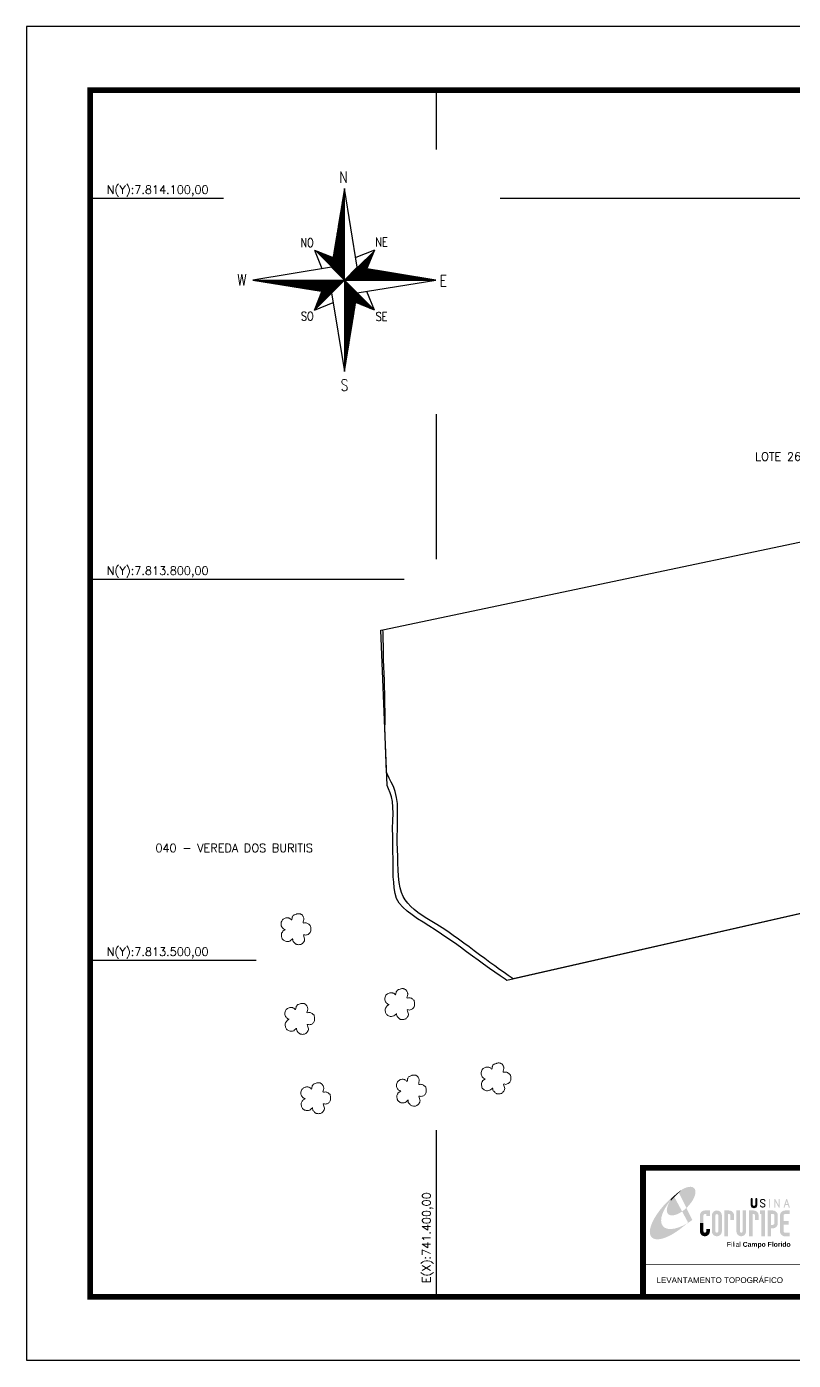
# Model space of a CAD drawing. Header units: inches. Extents: x 741077 to 742562, y 7813185 to 7814235.
# Drawn here: x 741077 to 741681, y 7813185 to 7814235 of the extents above; entities that cross this region are included whole.
import ezdxf
from ezdxf.enums import TextEntityAlignment as Align

# ---------------------------------------------------------------- set-up
doc = ezdxf.new("R2010")
doc.units = ezdxf.units.IN
doc.header["$MEASUREMENT"] = 0
doc.linetypes.add('CONTINUO', pattern=[0])
doc.linetypes.add('LIN0', pattern=[0])
for name, color, linetype in [('0114000921', 1, 'Continuous'), ('0114000921001', 5, 'Continuous'), ('CONFRONTANTE', 7, 'Continuous'), ('MALHA', 8, 'Continuous'), ('MARGEM', 5, 'Continuous'), ('SETA_NORTE', 3, 'Continuous')]:
    doc.layers.add(name, color=color, linetype=linetype)
doc.layers.add('MATO', color=3, linetype='Continuous', lineweight=0)
doc.styles.add('ARIAL', font='arial.ttf')
doc.styles.add('ROMANS', font='romans')
doc.styles.add('Simplex', font='simplex.shx')
doc.styles.get("Standard").update_dxf_attribs({"font": 'arial.ttf'})

# ---------------------------------------------------------------- blocks, each defined once
blk = doc.blocks.new('A$C62A50745')
at = {"layer": 'SETA_NORTE', "linetype": 'Continuous'}
h = blk.add_hatch(dxfattribs=at)
h.set_pattern_fill('ANSI31', color=256, scale=0.1375, angle=-90, style=0)
h.set_pattern_definition([(315, (-215853.3436, 13873.1685), (0.3086963042, 0.3086963042), [])])
h.paths.add_polyline_path([(73.5, 97.4), (74.7, 104.9), (60, 110.8)])
h = blk.add_hatch(dxfattribs=at)
h.set_pattern_fill('ANSI31', color=256, scale=0.1375, angle=180, style=0)
h.set_pattern_definition([(225, (13869.5981, 216024.2148), (0.3086963042, -0.3086963042), [])])
h.paths.add_polyline_path([(93.8, 97.4), (101.4, 96.2), (107.3, 110.8)])
h = blk.add_hatch(dxfattribs=at)
h.set_pattern_fill('ANSI31', color=256, scale=0.1375, style=0)
h.set_pattern_definition([(45, (-13702.2973, -215849.77317), (-0.3086963042, 0.3086963042), [])])
h.paths.add_polyline_path([(73.5, 77), (65.9, 78.3), (60, 63.6)])
h = blk.add_hatch(dxfattribs=at)
h.set_pattern_fill('ANSI31', color=256, scale=0.1375, angle=90, style=0)
h.set_pattern_definition([(135, (216020.6444, -13698.72686), (-0.3086963042, -0.3086963042), [])])
h.paths.add_polyline_path([(93.8, 77), (92.6, 69.5), (107.3, 63.6)])
for p, q in [((83.4, 157.5), (83.7, 157.8)), ((83.5, 158.3), (83.7, 158.4)), ((83.6, 159), (83.7, 159.1)), ((81.3, 145.3), (83.7, 147.6)), ((81.5, 146.1), (83.7, 148.2)), ((81.6, 146.8), (83.7, 148.9)), ((81.7, 147.6), (83.7, 149.5)), ((81.8, 148.3), (83.7, 150.1)), ((82, 149.1), (83.7, 150.8)), ((82.1, 149.9), (83.7, 151.4)), ((82.2, 150.6), (83.7, 152.1)), ((82.3, 151.4), (83.7, 152.7)), ((82.5, 152.2), (83.7, 153.3)), ((82.6, 152.9), (83.7, 154)), ((82.7, 153.7), (83.7, 154.6)), ((82.9, 154.4), (83.7, 155.2)), ((83, 155.2), (83.7, 155.9)), ((83.1, 156), (83.7, 156.5)), ((83.2, 156.7), (83.7, 157.2)), ((79.2, 132.3), (83.7, 136.8)), ((79.3, 133.1), (83.7, 137.4)), ((79.5, 133.8), (83.7, 138)), ((79.6, 134.6), (83.7, 138.7)), ((79.7, 135.4), (83.7, 139.3)), ((79.8, 136.1), (83.7, 140)), ((80, 136.9), (83.7, 140.6)), ((80.1, 137.7), (83.7, 141.2)), ((80.2, 138.4), (83.7, 141.9)), ((80.3, 139.2), (83.7, 142.5)), ((80.5, 139.9), (83.7, 143.1)), ((80.6, 140.7), (83.7, 143.8)), ((80.7, 141.5), (83.7, 144.4)), ((80.8, 142.2), (83.7, 145)), ((81, 143), (83.7, 145.7)), ((81.1, 143.8), (83.7, 146.3)), ((81.2, 144.5), (83.7, 147)), ((77.2, 120.1), (83.7, 126.6)), ((77.3, 120.9), (83.7, 127.2)), ((77.4, 121.6), (83.7, 127.8)), ((77.6, 122.4), (83.7, 128.5)), ((77.7, 123.2), (83.7, 129.1)), ((77.8, 123.9), (83.7, 129.8)), ((78, 124.7), (83.7, 130.4)), ((78.1, 125.5), (83.7, 131)), ((78.2, 126.2), (83.7, 131.7)), ((78.3, 127), (83.7, 132.3)), ((78.5, 127.7), (83.7, 132.9)), ((78.6, 128.5), (83.7, 133.6)), ((78.7, 129.3), (83.7, 134.2)), ((78.8, 130), (83.7, 134.9)), ((79, 130.8), (83.7, 135.5)), ((79.1, 131.6), (83.7, 136.1)), ((75.1, 107.2), (83.7, 115.7)), ((75.2, 107.9), (83.7, 116.4)), ((75.3, 108.7), (83.7, 117)), ((75.4, 109.4), (83.7, 117.7)), ((75.6, 110.2), (83.7, 118.3)), ((75.7, 111), (83.7, 118.9)), ((75.8, 111.7), (83.7, 119.6)), ((75.9, 112.5), (83.7, 120.2)), ((76.1, 113.3), (83.7, 120.8)), ((76.2, 114), (83.7, 121.5)), ((76.3, 114.8), (83.7, 122.1)), ((76.4, 115.5), (83.7, 122.8)), ((76.6, 116.3), (83.7, 123.4)), ((76.7, 117.1), (83.7, 124)), ((76.8, 117.8), (83.7, 124.7)), ((76.9, 118.6), (83.7, 125.3)), ((77.1, 119.4), (83.7, 125.9)), ((60, 110.8), (74.7, 104.9)), ((60, 110.8), (65.9, 96.2)), ((73.5, 97.3), (83.7, 107.5)), ((73.6, 98), (83.7, 108.1)), ((73.7, 98.8), (83.7, 108.7)), ((73.8, 99.5), (83.7, 109.4)), ((73.8, 97), (83.7, 106.8)), ((73.9, 100.3), (83.7, 110)), ((74.1, 101.1), (83.7, 110.6)), ((74.2, 101.8), (83.7, 111.3)), ((74.2, 96.7), (83.7, 106.2)), ((74.3, 102.6), (83.7, 111.9)), ((74.4, 103.3), (83.7, 112.6)), ((74.5, 96.4), (83.7, 105.6)), ((74.6, 104.1), (83.7, 113.2)), ((74.7, 104.9), (83.7, 113.8)), ((74.8, 105.6), (83.7, 114.5)), ((74.9, 106.4), (83.7, 115.1)), ((107.3, 110.8), (92.6, 104.9)), ((107.3, 110.8), (101.4, 96.2)), ((74.8, 96.1), (83.7, 104.9)), ((75.1, 95.7), (83.7, 104.3)), ((75.4, 95.4), (83.7, 103.6)), ((75.8, 95.1), (83.7, 103)), ((76.1, 94.8), (83.7, 102.4)), ((76.4, 94.5), (83.7, 101.7)), ((76.7, 94.2), (83.7, 101.1)), ((77, 93.8), (83.7, 100.5)), ((77.4, 93.5), (83.7, 99.8)), ((77.7, 93.2), (83.7, 99.2)), ((78, 92.9), (83.7, 98.5)), ((78.3, 92.6), (83.7, 97.9)), ((78.6, 92.2), (83.7, 97.3)), ((78.9, 91.9), (83.7, 96.6)), ((79.3, 91.6), (83.7, 96)), ((79.6, 91.3), (83.7, 95.4)), ((79.9, 91), (83.7, 94.7)), ((83.8, 87.2), (94, 97.4)), ((84.4, 87.2), (94.5, 97.3)), ((85.1, 87.2), (95.1, 97.2)), ((85.7, 87.2), (95.6, 97.1)), ((86.3, 87.2), (96.2, 97)), ((87, 87.2), (96.7, 96.9)), ((87.6, 87.2), (97.2, 96.9)), ((88.3, 87.2), (97.8, 96.8)), ((88.9, 87.2), (98.3, 96.7)), ((89.5, 87.2), (98.9, 96.6)), ((90.2, 87.2), (99.4, 96.5)), ((90.8, 87.2), (100, 96.4)), ((91.4, 87.2), (100.5, 96.3)), ((92.1, 87.2), (101.1, 96.2)), ((92.7, 87.2), (101.6, 96.1)), ((93.4, 87.2), (102.2, 96)), ((94, 87.2), (102.7, 96)), ((94.6, 87.2), (103.3, 95.9)), ((95.3, 87.2), (103.8, 95.8)), ((95.9, 87.2), (104.4, 95.7)), ((96.5, 87.2), (104.9, 95.6)), ((97.2, 87.2), (105.5, 95.5)), ((97.8, 87.2), (106, 95.4)), ((98.4, 87.2), (106.5, 95.3)), ((99.1, 87.2), (107.1, 95.2)), ((99.7, 87.2), (107.6, 95.1)), ((100.4, 87.2), (108.2, 95.1)), ((101, 87.2), (108.7, 95)), ((101.6, 87.2), (109.3, 94.9)), ((102.3, 87.2), (109.8, 94.8)), ((102.9, 87.2), (110.4, 94.7)), ((103.5, 87.2), (110.9, 94.6)), ((104.2, 87.2), (111.5, 94.5)), ((11.8, 87.2), (11.8, 87.2)), ((12.3, 87.1), (12.4, 87.2)), ((12.9, 87), (13.1, 87.2)), ((13.4, 86.9), (13.7, 87.2)), ((14, 86.8), (14.4, 87.2)), ((14.5, 86.7), (15, 87.2)), ((15.1, 86.6), (15.6, 87.2)), ((15.6, 86.6), (16.3, 87.2)), ((16.2, 86.5), (16.9, 87.2)), ((16.7, 86.4), (17.5, 87.2)), ((17.2, 86.3), (18.2, 87.2)), ((17.8, 86.2), (18.8, 87.2)), ((18.3, 86.1), (19.5, 87.2)), ((18.9, 86), (20.1, 87.2)), ((19.4, 85.9), (20.7, 87.2)), ((20, 85.8), (21.4, 87.2)), ((20.5, 85.7), (22, 87.2)), ((21.1, 85.7), (22.6, 87.2)), ((21.6, 85.6), (23.3, 87.2)), ((22.2, 85.5), (23.9, 87.2)), ((22.7, 85.4), (24.6, 87.2)), ((23.3, 85.3), (25.2, 87.2)), ((23.8, 85.2), (25.8, 87.2)), ((24.4, 85.1), (26.5, 87.2)), ((24.9, 85), (27.1, 87.2)), ((25.5, 84.9), (27.7, 87.2)), ((26, 84.8), (28.4, 87.2)), ((26.5, 84.8), (29, 87.2)), ((27.1, 84.7), (29.6, 87.2)), ((27.6, 84.6), (30.3, 87.2)), ((28.2, 84.5), (30.9, 87.2)), ((28.7, 84.4), (31.6, 87.2)), ((29.3, 84.3), (32.2, 87.2)), ((29.8, 84.2), (32.8, 87.2)), ((30.4, 84.1), (33.5, 87.2)), ((30.9, 84), (34.1, 87.2)), ((31.5, 83.9), (34.7, 87.2)), ((32, 83.9), (35.4, 87.2)), ((32.6, 83.8), (36, 87.2)), ((33.1, 83.7), (36.7, 87.2)), ((33.7, 83.6), (37.3, 87.2)), ((34.2, 83.5), (37.9, 87.2)), ((34.7, 83.4), (38.6, 87.2)), ((35.3, 83.3), (39.2, 87.2)), ((35.8, 83.2), (39.8, 87.2)), ((36.4, 83.1), (40.5, 87.2)), ((36.9, 83), (41.1, 87.2)), ((37.5, 83), (41.8, 87.2)), ((38, 82.9), (42.4, 87.2)), ((38.6, 82.8), (43, 87.2)), ((39.1, 82.7), (43.7, 87.2)), ((39.7, 82.6), (44.3, 87.2)), ((40.2, 82.5), (44.9, 87.2)), ((40.8, 82.4), (45.6, 87.2)), ((41.3, 82.3), (46.2, 87.2)), ((41.9, 82.2), (46.8, 87.2)), ((42.4, 82.1), (47.5, 87.2)), ((43, 82.1), (48.1, 87.2)), ((43.5, 82), (48.8, 87.2)), ((44, 81.9), (49.4, 87.2)), ((44.6, 81.8), (50, 87.2)), ((45.1, 81.7), (50.7, 87.2)), ((45.7, 81.6), (51.3, 87.2)), ((46.2, 81.5), (51.9, 87.2)), ((46.8, 81.4), (52.6, 87.2)), ((47.3, 81.3), (53.2, 87.2)), ((47.9, 81.2), (53.9, 87.2)), ((48.4, 81.2), (54.5, 87.2)), ((49, 81.1), (55.1, 87.2)), ((49.5, 81), (55.8, 87.2)), ((50.1, 80.9), (56.4, 87.2)), ((50.6, 80.8), (57, 87.2)), ((51.2, 80.7), (57.7, 87.2)), ((51.7, 80.6), (58.3, 87.2)), ((52.3, 80.5), (59, 87.2)), ((52.8, 80.4), (59.6, 87.2)), ((53.3, 80.3), (60.2, 87.2)), ((53.9, 80.3), (60.9, 87.2)), ((54.4, 80.2), (61.5, 87.2)), ((55, 80.1), (62.1, 87.2)), ((55.5, 80), (62.8, 87.2)), ((56.1, 79.9), (63.4, 87.2)), ((56.6, 79.8), (64, 87.2)), ((57.2, 79.7), (64.7, 87.2)), ((57.7, 79.6), (65.3, 87.2)), ((58.3, 79.5), (66, 87.2)), ((58.8, 79.4), (66.6, 87.2)), ((59.4, 79.4), (67.2, 87.2)), ((59.9, 79.3), (67.9, 87.2)), ((83.7, 87.2), (60, 63.6)), ((60.5, 79.2), (68.5, 87.2)), ((61, 79.1), (69.1, 87.2)), ((61.5, 79), (69.8, 87.2)), ((62.1, 78.9), (70.4, 87.2)), ((62.6, 78.8), (71.1, 87.2)), ((63.2, 78.7), (71.7, 87.2)), ((63.7, 78.6), (72.3, 87.2)), ((64.3, 78.5), (73, 87.2)), ((64.8, 78.4), (73.6, 87.2)), ((65.4, 78.4), (74.2, 87.2)), ((65.9, 78.3), (74.9, 87.2)), ((66.5, 78.2), (75.5, 87.2)), ((67, 78.1), (76.2, 87.2)), ((67.6, 78), (76.8, 87.2)), ((68.1, 77.9), (77.4, 87.2)), ((68.7, 77.8), (78.1, 87.2)), ((69.2, 77.7), (78.7, 87.2)), ((69.8, 77.6), (79.3, 87.2)), ((70.3, 77.5), (80, 87.2)), ((70.8, 77.5), (80.6, 87.2)), ((71.4, 77.4), (81.2, 87.2)), ((71.9, 77.3), (81.9, 87.2)), ((72.5, 77.2), (82.5, 87.2)), ((73, 77.1), (83.2, 87.2)), ((80.2, 90.7), (83.7, 94.1)), ((80.5, 90.3), (83.7, 93.4)), ((80.9, 90), (83.7, 92.8)), ((81.2, 89.7), (83.7, 92.2)), ((81.5, 89.4), (83.7, 91.5)), ((81.8, 89.1), (83.7, 90.9)), ((82.1, 88.7), (83.7, 90.3)), ((82.4, 88.4), (83.7, 89.6)), ((82.8, 88.1), (83.7, 89)), ((83.1, 87.8), (83.7, 88.4)), ((83.4, 87.5), (83.7, 87.7)), ((83.7, 87.1), (83.7, 87.1)), ((83.7, 86.4), (84, 86.8)), ((83.7, 85.8), (84.4, 86.5)), ((83.7, 85.2), (84.7, 86.2)), ((83.7, 84.5), (85, 85.9)), ((83.7, 83.9), (85.3, 85.6)), ((83.7, 83.3), (85.6, 85.2)), ((83.7, 82.6), (86, 84.9)), ((83.7, 82), (86.3, 84.6)), ((83.7, 81.3), (86.6, 84.3)), ((104.8, 87.2), (112, 94.4)), ((105.5, 87.2), (112.6, 94.3)), ((106.1, 87.2), (113.1, 94.2)), ((106.7, 87.2), (113.7, 94.1)), ((107.4, 87.2), (114.2, 94.1)), ((108, 87.2), (114.8, 94)), ((108.6, 87.2), (115.3, 93.9)), ((109.3, 87.2), (115.8, 93.8)), ((109.9, 87.2), (116.4, 93.7)), ((110.6, 87.2), (116.9, 93.6)), ((111.2, 87.2), (117.5, 93.5)), ((111.8, 87.2), (118, 93.4)), ((112.5, 87.2), (118.6, 93.3)), ((113.1, 87.2), (119.1, 93.2)), ((113.7, 87.2), (119.7, 93.2)), ((114.4, 87.2), (120.2, 93.1)), ((115, 87.2), (120.8, 93)), ((115.6, 87.2), (121.3, 92.9)), ((116.3, 87.2), (121.9, 92.8)), ((116.9, 87.2), (122.4, 92.7)), ((117.6, 87.2), (123, 92.6)), ((118.2, 87.2), (123.5, 92.5)), ((118.8, 87.2), (124, 92.4)), ((119.5, 87.2), (124.6, 92.3)), ((120.1, 87.2), (125.1, 92.3)), ((120.7, 87.2), (125.7, 92.2)), ((121.4, 87.2), (126.2, 92.1)), ((122, 87.2), (126.8, 92)), ((122.7, 87.2), (127.3, 91.9)), ((123.3, 87.2), (127.9, 91.8)), ((123.9, 87.2), (128.4, 91.7)), ((124.6, 87.2), (129, 91.6)), ((125.2, 87.2), (129.5, 91.5)), ((125.8, 87.2), (130.1, 91.4)), ((126.5, 87.2), (130.6, 91.4)), ((127.1, 87.2), (131.2, 91.3)), ((127.7, 87.2), (131.7, 91.2)), ((128.4, 87.2), (132.3, 91.1)), ((129, 87.2), (132.8, 91)), ((129.7, 87.2), (133.3, 90.9)), ((130.3, 87.2), (133.9, 90.8)), ((130.9, 87.2), (134.4, 90.7)), ((131.6, 87.2), (135, 90.6)), ((132.2, 87.2), (135.5, 90.5)), ((132.8, 87.2), (136.1, 90.5)), ((133.5, 87.2), (136.6, 90.4)), ((134.1, 87.2), (137.2, 90.3)), ((134.8, 87.2), (137.7, 90.2)), ((135.4, 87.2), (138.3, 90.1)), ((136, 87.2), (138.8, 90)), ((136.7, 87.2), (139.4, 89.9)), ((137.3, 87.2), (139.9, 89.8)), ((137.9, 87.2), (140.5, 89.7)), ((138.6, 87.2), (141, 89.6)), ((139.2, 87.2), (141.6, 89.6)), ((139.9, 87.2), (142.1, 89.5)), ((140.5, 87.2), (142.6, 89.4)), ((141.1, 87.2), (143.2, 89.3)), ((141.8, 87.2), (143.7, 89.2)), ((142.4, 87.2), (144.3, 89.1)), ((143, 87.2), (144.8, 89)), ((143.7, 87.2), (145.4, 88.9)), ((144.3, 87.2), (145.9, 88.8)), ((144.9, 87.2), (146.5, 88.7)), ((145.6, 87.2), (147, 88.7)), ((146.2, 87.2), (147.6, 88.6)), ((146.9, 87.2), (148.1, 88.5)), ((147.5, 87.2), (148.7, 88.4)), ((148.1, 87.2), (149.2, 88.3)), ((148.8, 87.2), (149.8, 88.2)), ((149.4, 87.2), (150.3, 88.1)), ((150, 87.2), (150.8, 88)), ((150.7, 87.2), (151.4, 87.9)), ((151.3, 87.2), (151.9, 87.8)), ((152, 87.2), (152.5, 87.8)), ((152.6, 87.2), (153, 87.7)), ((153.2, 87.2), (153.6, 87.6)), ((153.9, 87.2), (154.1, 87.5)), ((154.5, 87.2), (154.7, 87.4)), ((155.1, 87.2), (155.2, 87.3)), ((60, 63.6), (65.9, 78.3)), ((83.7, 80.7), (86.9, 84)), ((83.7, 80.1), (87.2, 83.6)), ((83.7, 79.4), (87.5, 83.3)), ((83.7, 78.8), (87.9, 83)), ((83.7, 78.2), (88.2, 82.7)), ((83.7, 77.5), (88.5, 82.4)), ((83.7, 76.9), (88.8, 82.1)), ((83.7, 76.2), (89.1, 81.7)), ((83.7, 75.6), (89.5, 81.4)), ((83.7, 75), (89.8, 81.1)), ((83.7, 74.3), (90.1, 80.8)), ((83.7, 73.7), (90.4, 80.5)), ((83.7, 73.1), (90.7, 80.1)), ((83.7, 72.4), (91, 79.8)), ((83.7, 71.8), (91.4, 79.5)), ((83.7, 71.2), (91.7, 79.2)), ((83.7, 70.5), (92, 78.9)), ((83.7, 69.9), (92.3, 78.5)), ((83.7, 69.2), (92.6, 78.2)), ((83.7, 68.6), (93, 77.9)), ((83.7, 68), (93.3, 77.6)), ((83.7, 67.3), (93.6, 77.3)), ((83.7, 66.7), (93.8, 76.9)), ((83.7, 66.1), (93.7, 76.1)), ((83.7, 65.4), (93.6, 75.3)), ((83.7, 64.8), (93.4, 74.6)), ((83.7, 64.1), (93.3, 73.8)), ((107.3, 63.6), (101.4, 78.3)), ((60, 63.6), (74.7, 69.5)), ((83.7, 63.5), (93.2, 73)), ((83.7, 62.9), (93.1, 72.3)), ((83.7, 62.2), (92.9, 71.5)), ((83.7, 61.6), (92.8, 70.8)), ((83.7, 61), (92.7, 70)), ((83.7, 60.3), (92.6, 69.2)), ((83.7, 59.7), (92.4, 68.5)), ((83.7, 59), (92.3, 67.7)), ((83.7, 58.4), (92.2, 66.9)), ((83.7, 57.8), (92.1, 66.2)), ((83.7, 57.1), (91.9, 65.4)), ((83.7, 56.5), (91.8, 64.7)), ((83.7, 55.9), (91.7, 63.9)), ((83.7, 55.2), (91.6, 63.1)), ((107.3, 63.6), (92.6, 69.5)), ((83.7, 54.6), (91.4, 62.4)), ((83.7, 54), (91.3, 61.6)), ((83.7, 53.3), (91.2, 60.8)), ((83.7, 52.7), (91.1, 60.1)), ((83.7, 52), (90.9, 59.3)), ((83.7, 51.4), (90.8, 58.6)), ((83.7, 50.8), (90.7, 57.8)), ((83.7, 50.1), (90.5, 57)), ((83.7, 49.5), (90.4, 56.3)), ((83.7, 48.9), (90.3, 55.5)), ((83.7, 48.2), (90.2, 54.7)), ((83.7, 47.6), (90, 54)), ((83.7, 46.9), (89.9, 53.2)), ((83.7, 46.3), (89.8, 52.5)), ((83.7, 45.7), (89.7, 51.7)), ((83.7, 45), (89.5, 50.9)), ((83.7, 44.4), (89.4, 50.2)), ((83.7, 43.8), (89.3, 49.4)), ((83.7, 43.1), (89.2, 48.6)), ((83.7, 42.5), (89, 47.9)), ((83.7, 41.8), (88.9, 47.1)), ((83.7, 41.2), (88.8, 46.3)), ((83.7, 40.6), (88.7, 45.6)), ((83.7, 39.9), (88.5, 44.8)), ((83.7, 39.3), (88.4, 44.1)), ((83.7, 38.7), (88.3, 43.3)), ((83.7, 38), (88.2, 42.5)), ((83.7, 37.4), (88, 41.8)), ((83.7, 36.8), (87.9, 41)), ((83.7, 36.1), (87.8, 40.2)), ((83.7, 35.5), (87.7, 39.5)), ((83.7, 34.8), (87.5, 38.7)), ((83.7, 34.2), (87.4, 38)), ((83.7, 33.6), (87.3, 37.2)), ((83.7, 32.9), (87.2, 36.4)), ((83.7, 32.3), (87, 35.7)), ((83.7, 31.7), (86.9, 34.9)), ((83.7, 31), (86.8, 34.1)), ((83.7, 30.4), (86.7, 33.4)), ((83.7, 29.7), (86.5, 32.6)), ((83.7, 29.1), (86.4, 31.9)), ((83.7, 28.5), (86.3, 31.1)), ((83.7, 27.8), (86.2, 30.3)), ((83.7, 27.2), (86, 29.6)), ((83.7, 26.6), (85.9, 28.8)), ((83.7, 25.9), (85.8, 28)), ((83.7, 25.3), (85.6, 27.3)), ((83.7, 24.6), (85.5, 26.5)), ((83.7, 24), (85.4, 25.8)), ((83.7, 23.4), (85.3, 25)), ((83.7, 22.7), (85.1, 24.2)), ((83.7, 22.1), (85, 23.5)), ((83.7, 21.5), (84.9, 22.7)), ((83.7, 20.8), (84.8, 21.9)), ((83.7, 20.2), (84.6, 21.2)), ((83.7, 19.6), (84.5, 20.4)), ((83.7, 18.9), (84.4, 19.7)), ((83.7, 18.3), (84.3, 18.9)), ((83.7, 17.6), (84.1, 18.1)), ((83.7, 17), (84, 17.4)), ((83.7, 16.4), (83.9, 16.6)), ((83.7, 15.7), (83.8, 15.8))]:
    blk.add_line(p, q, dxfattribs=at)
blk.add_lwpolyline([(93.8, 77), (155.7, 87.2), (93.8, 97.4), (83.7, 159.3), (73.5, 97.4), (11.6, 87.2), (73.5, 77), (83.7, 15.1)], close=True, dxfattribs=at)
for points in [[(83.7, 87.2), (83.7, 159.3)], [(83.7, 87.2), (73.5, 97.4)], [(83.7, 87.2), (93.8, 97.4)], [(11.6, 87.2), (155.7, 87.2)], [(83.7, 87.2), (73.5, 77)], [(83.7, 87.2), (93.8, 77)], [(83.7, 87.2), (83.7, 15.1)]]:
    blk.add_lwpolyline(points, dxfattribs=at)
at = {"layer": 'SETA_NORTE', "color": 7, "lineweight": 30, "style": 'ROMANS', "width": 0.8}
for s, height, p in [('N ', 8.94, (79.5, 163.6)), ('NO', 6.88, (49.1, 113.2)), ('NE', 6.87, (108, 113.7)), ('W', 8.94, (-0.7, 82.9)), ('E', 8.94, (158.6, 82.1)), ('SO', 6.88, (49.5, 55.3)), ('SE', 6.87, (108.3, 55)), ('S', 8.94, (80.6, 0))]:
    blk.add_text(s, height=height, dxfattribs=at).set_placement(p)
blk = doc.blocks.new('A$C78F83FB3')
at = {"layer": 'MARGEM'}
h = blk.add_hatch(color=20, dxfattribs=at)
edge = h.paths.add_edge_path()
edge.add_ellipse((19.49, 23.77), major_axis=(-6.68, -6.67), ratio=0.469426, start_angle=292.73277, end_angle=601.25787)
edge.add_ellipse((22.83, 22.05), major_axis=(12.64, 11.29), ratio=0.457614, start_angle=79.90686, end_angle=107.91393)
edge = h.paths.add_edge_path()
edge.add_ellipse((18.28, 18.7), major_axis=(13.95, 13.59), ratio=0.386848, start_angle=63.96117, end_angle=264.59932)
edge.add_ellipse((22.83, 22.05), major_axis=(12.64, 11.29), ratio=0.457614, start_angle=107.91393, end_angle=245.11815, ccw=False)
edge.add_ellipse((19.49, 23.77), major_axis=(-6.68, -6.67), ratio=0.469426, start_angle=241.25787, end_angle=292.73277, ccw=False)
for color, points in [(20, [(15.46, 26.12), (14.17, 24.81), (14.06, 24.24), (14.39, 23.97), (14.67, 24.54), (19.47, 29.32), (18.48, 28.66), (17.31, 27.78)]), (7, [(58.42, 24.9), (57.9, 24.9), (57.9, 21.73, -0.414214), (57.15, 20.98), (56.84, 20.98, -0.414214), (56.09, 21.73), (56.09, 24.9), (55.57, 24.9), (55.57, 21.73, 0.414214), (56.84, 20.46), (57.15, 20.46, 0.414214), (58.42, 21.73)]), (7, [(61.7, 24.9), (61.23, 24.9, 0.396318), (60.04, 23.78), (60.04, 23.72, 0.151912), (60.39, 22.97), (60.46, 22.92), (62.18, 22), (62.85, 21.83, 0.12407), (62.51, 22.42), (60.75, 23.36, -0.13192), (60.56, 23.77, -0.385578), (61.23, 24.37), (61.7, 24.37, -0.414214), (62.37, 23.7), (62.89, 23.7, 0.414214)]), (7, [(62.37, 23.7), (62.89, 23.7, 0.414214), (61.7, 24.9), (61.23, 24.9, 0.396318), (60.04, 23.78), (60.04, 23.72, 0.151912), (60.39, 22.97), (60.46, 22.92), (62.18, 22), (62.18, 22, -0.131921), (62.37, 21.59, -0.385578), (61.7, 20.98), (61.23, 20.98, -0.414214), (60.56, 21.65), (60.04, 21.65, 0.414214), (61.23, 20.46), (61.7, 20.46, 0.402546), (62.89, 21.61, 0.165292), (62.51, 22.42), (60.75, 23.36, -0.13192), (60.56, 23.77, -0.385578), (61.23, 24.37), (61.7, 24.37, -0.414214)]), (7, [(30.97, 12.46), (29.13, 12.46), (29.13, 8.21, 1), (34.29, 8.21), (34.29, 9.41), (32.45, 9.41), (32.45, 8.21, -1), (30.97, 8.21)])]:
    blk.add_hatch(color=color, dxfattribs=at).paths.add_polyline_path(points)
h = blk.add_hatch(color=7, dxfattribs=at)
h.paths.add_polyline_path([(65.24, 24.9), (64.72, 24.9), (64.72, 20.46), (65.24, 20.46)])
h.paths.add_polyline_path([(67.38, 20.46), (67.9, 20.46), (67.9, 23.74), (69.74, 20.46), (70.23, 20.46), (70.23, 24.9), (69.71, 24.9), (69.71, 21.58), (67.85, 24.9), (67.38, 24.9)])
h.paths.add_polyline_path([(72.17, 20.46), (72.72, 20.46), (73.14, 21.73), (74.49, 21.73), (74.9, 20.46), (75.45, 20.46), (74, 24.9), (73.62, 24.9)])
h.paths.add_polyline_path([(73.81, 23.8), (74.32, 22.25), (73.31, 22.25)], flags=16)
h = blk.add_hatch(color=7, dxfattribs=at)
h.paths.add_polyline_path([(31.71, 18.93, 0.414214), (29.13, 16.35), (29.13, 12.46), (30.97, 12.46), (30.97, 16.35, -0.414214), (31.71, 17.09), (32.45, 17.09), (32.45, 16.02), (34.29, 16.02), (34.29, 18.93)])
h.paths.add_polyline_path([(44.15, 17.09, -0.414214), (44.89, 16.35), (44.89, 14.1), (46.72, 14.1), (46.72, 16.17, 0.433937), (44.15, 18.93), (41.77, 18.93), (41.77, 12.46), (43.61, 12.46), (43.61, 17.09)])
h.paths.add_polyline_path([(43.61, 12.46), (41.77, 12.46), (41.77, 5.62), (43.61, 5.62)])
h.paths.add_polyline_path([(47.92, 12.46), (49.75, 12.46), (49.75, 18.93), (47.92, 18.93)])
h.paths.add_polyline_path([(52.91, 18.93), (51.08, 18.93), (51.08, 12.46), (52.91, 12.46)])
h.paths.add_polyline_path([(51.08, 8.12, -1), (49.75, 8.12), (49.75, 12.46), (47.92, 12.46), (47.92, 8.12, 1), (52.91, 8.12), (52.91, 12.46), (51.08, 12.46)])
h.paths.add_polyline_path([(54.41, 12.46), (56.25, 12.46), (56.25, 17.09), (56.79, 17.09, -0.414214), (57.53, 16.35), (57.53, 14.1), (59.36, 14.1), (59.36, 16.17, 0.433937), (56.79, 18.93), (54.41, 18.93)])
h.paths.add_polyline_path([(56.25, 12.46), (54.41, 12.46), (54.41, 5.62), (56.25, 5.62)])
h.paths.add_polyline_path([(60.73, 12.46), (62.58, 12.46), (62.58, 18.93), (60.02, 18.93), (60.02, 17.08), (60.73, 17.08)])
h.paths.add_polyline_path([(62.58, 12.46), (60.73, 12.46), (60.73, 5.62), (62.58, 5.62)])
h.paths.add_polyline_path([(64.06, 12.46), (65.82, 12.46), (65.82, 17.17), (66.66, 17.17, -0.450417), (67.48, 16.25), (67.48, 12.46), (69.24, 12.46, 0.002307), (69.24, 12.48, 0.005282), (69.23, 12.54, -0.000938), (69.23, 12.53), (69.23, 16.17, 0.433937), (66.66, 18.93), (64.06, 18.93)])
h.paths.add_polyline_path([(64.06, 5.62), (65.82, 5.62), (65.82, 9.77), (66.66, 9.77, 0.426056), (69.24, 12.46), (67.48, 12.46), (67.48, 12.45, -0.450417), (66.66, 11.53), (65.82, 11.53), (65.82, 12.46), (64.06, 12.46)])
h.paths.add_polyline_path([(70.37, 12.46), (74.87, 12.46), (74.87, 13.44), (72.21, 13.44), (72.21, 16.35, -0.414214), (72.95, 17.09), (75.38, 17.09), (75.38, 18.93), (72.95, 18.93, 0.414214), (70.37, 16.35)])
h.paths.add_polyline_path([(72.21, 11.62), (74.87, 11.62), (74.87, 12.46), (70.37, 12.46), (70.37, 8.21, 0.414214), (72.95, 5.62), (75.38, 5.62), (75.38, 7.47), (72.95, 7.47, -0.414214), (72.21, 8.21)])
h = blk.add_hatch(color=7, dxfattribs=at)
h.paths.add_polyline_path([(35.29, 16.35), (35.29, 8.21, 1), (40.46, 8.21, 0.016978), (40.45, 8.38), (40.45, 16.17, 0.433937), (37.88, 18.93), (37.87, 18.93, 0.41391)])
h.paths.add_polyline_path([(38.62, 16.35), (38.62, 8.21, -1), (37.13, 8.21), (37.13, 16.35, -1)], flags=16)
at = {"layer": 'MARGEM', "color": 7}
blk.add_lwpolyline([(58.42, 24.9), (57.9, 24.9), (57.9, 21.73, -0.414214), (57.15, 20.98), (56.84, 20.98, -0.414214), (56.09, 21.73), (56.09, 24.9), (55.57, 24.9), (55.57, 21.73, 0.414214), (56.84, 20.46), (57.15, 20.46, 0.414214), (58.42, 21.73), (58.42, 24.9)], format="xyb", close=True, dxfattribs=at)
at = {"layer": 'MARGEM', "color": 252, "insert": (43.05, 2.72), "char_height": 2.5, "attachment_point": 1, "style": 'ARIAL'}
blk.add_mtext_dynamic_manual_height_columns('Filial {\\fArial|b1|i0|c0|p34;Campo Florido}', width=33.0271, gutter_width=2.46, heights=[2.95], dxfattribs=at)
blk = doc.blocks.new('mato')
at = {"layer": 'MATO', "color": 94, "linetype": 'CONTINUO'}
blk.add_lwpolyline([(734601.6, 7824194.7), (734600.8, 7824194.1), (734600, 7824193.3), (734599.1, 7824192.6), (734598, 7824192.3), (734596.9, 7824192.2), (734595.8, 7824192.2), (734594.9, 7824192.4), (734594.2, 7824192.7), (734593.5, 7824193.1), (734592.9, 7824193.6), (734592.3, 7824194.1), (734591.8, 7824194.7), (734591.5, 7824195.3), (734591.3, 7824195.9), (734591.2, 7824196.6), (734591, 7824197.5), (734591, 7824198.4), (734591, 7824199.3), (734591.2, 7824200), (734591.5, 7824200.5), (734591.9, 7824201), (734592.1, 7824201.5), (734592.4, 7824201.9), (734592.8, 7824202.3), (734594.2, 7824203.2), (734594.7, 7824203.6), (734594.5, 7824203.7), (734593.5, 7824204), (734593.1, 7824204.2), (734592.7, 7824204.5), (734592.3, 7824204.9), (734591.8, 7824205.6), (734591.3, 7824206.3), (734590.9, 7824207.1), (734590.7, 7824208), (734590.6, 7824208.8), (734590.7, 7824209.7), (734590.9, 7824210.7), (734591.3, 7824211.6), (734591.7, 7824212.4), (734592, 7824212.8), (734592.3, 7824213.1), (734592.7, 7824213.4), (734593.3, 7824213.8), (734593.9, 7824214.2), (734594.6, 7824214.5), (734595.3, 7824214.7), (734596, 7824214.8), (734596.6, 7824214.8), (734597.2, 7824214.8), (734597.8, 7824214.7), (734598.2, 7824214.6), (734598.7, 7824214.4), (734599.1, 7824214.3), (734599.5, 7824214), (734600, 7824213.4), (734600.5, 7824213), (734600.9, 7824212.8), (734601.1, 7824213.4), (734601.2, 7824214.2), (734601.3, 7824215.1), (734601.4, 7824215.5), (734601.5, 7824215.8), (734602, 7824216.5), (734602.3, 7824217), (734602.7, 7824217.4), (734603.2, 7824217.6), (734603.7, 7824217.8), (734604.3, 7824218), (734605.3, 7824218.4), (734605.8, 7824218.6), (734606.3, 7824218.7), (734606.9, 7824218.8), (734607.5, 7824218.8), (734608, 7824218.8), (734608.6, 7824218.7), (734609.1, 7824218.6), (734609.5, 7824218.4), (734610, 7824218.1), (734610.4, 7824217.9), (734610.7, 7824217.6), (734611, 7824217.2), (734611.3, 7824216.8), (734611.7, 7824216.3), (734611.9, 7824215.7), (734612.2, 7824215.1), (734612.4, 7824214.6), (734612.5, 7824214), (734612.5, 7824213.3), (734612.2, 7824212.1), (734611.9, 7824210.9), (734611.7, 7824210), (734612.4, 7824209.8), (734613.2, 7824209.9), (734614.1, 7824210), (734614.7, 7824209.9), (734615.4, 7824209.8), (734616, 7824209.5), (734616.6, 7824209.1), (734617.3, 7824208.6), (734617.8, 7824208.1), (734618.2, 7824207.9), (734618.6, 7824207.5), (734618.8, 7824207), (734619, 7824205.5), (734619.1, 7824203.9), (734619.1, 7824202.4), (734618.8, 7824201.5), (734618.4, 7824200.9), (734618, 7824200.3), (734617.5, 7824199.8), (734617, 7824199.3), (734616.5, 7824199), (734615.7, 7824198.7), (734614.9, 7824198.5), (734614.1, 7824198.3), (734613.3, 7824198.6), (734612.6, 7824198.7), (734612.1, 7824198.5), (734612.3, 7824197.3), (734613.2, 7824194.3), (734613.1, 7824193.5), (734613, 7824192.9), (734612.3, 7824191.8), (734611.9, 7824191.2), (734611.4, 7824190.7), (734611, 7824190.3), (734610.6, 7824189.9), (734610.1, 7824189.6), (734609.5, 7824189.4), (734608.8, 7824189.2), (734608.2, 7824189.2), (734607.5, 7824189.1), (734606.8, 7824189.2), (734605.7, 7824189.3), (734605.3, 7824189.5), (734604.8, 7824189.7), (734604.2, 7824190.1), (734603.7, 7824190.7), (734603.2, 7824191.3), (734602.7, 7824191.7), (734602.3, 7824192.2), (734602, 7824192.7), (734601.9, 7824194.3), (734601.7, 7824195)], dxfattribs=at)

msp = doc.modelspace()

# ---------------------------------------------------------------- linework, layer by layer
at = {"layer": '0114000921'}
msp.add_lwpolyline([(742153.3, 7813643), (741455.2, 7813484.2), (741454, 7813485.2), (741450, 7813487.8), (741445.8, 7813490.6), (741441.5, 7813493.6), (741437, 7813497), (741432.6, 7813500.2), (741428.1, 7813503.4), (741423.4, 7813506.8), (741418.7, 7813510.3), (741414, 7813513.7), (741408.9, 7813517.1), (741403.9, 7813520.6), (741398.8, 7813524.1), (741393.9, 7813527.2), (741389.4, 7813530.1), (741385, 7813532.8), (741380.7, 7813535.7), (741376.7, 7813538.7), (741373.5, 7813541.8), (741370.6, 7813545.1), (741368.3, 7813548.6), (741367.3, 7813552.7), (741366.7, 7813557.1), (741366.2, 7813561.5), (741365.9, 7813565.7), (741365.8, 7813570), (741365.8, 7813574.8), (741365.7, 7813580), (741365.6, 7813585.7), (741365.5, 7813591.7), (741365.5, 7813597.7), (741365.4, 7813603.8), (741365.5, 7813610.1), (741365.7, 7813615.6), (741365.5, 7813620.5), (741365.2, 7813625), (741364.6, 7813628.7), (741363.4, 7813631.8), (741362.1, 7813635), (741361, 7813637.6), (741356.2, 7813760), (741357.6, 7813760.3), (741876.2, 7813869.5)], dxfattribs=at)
at = {"layer": '0114000921001'}
msp.add_lwpolyline([(742148.3, 7813641.9), (741460.2, 7813485.4), (741459.4, 7813485.9), (741456.4, 7813488.1), (741453.2, 7813490.3), (741449.6, 7813492.9), (741445.8, 7813495.6), (741441.9, 7813498.4), (741437.9, 7813501.4), (741433.7, 7813504.4), (741429.6, 7813507.5), (741425.5, 7813510.5), (741421.4, 7813513.6), (741417.3, 7813516.7), (741413, 7813519.6), (741408.7, 7813522.6), (741404.4, 7813525.5), (741400.2, 7813528.1), (741396.3, 7813530.6), (741392.4, 7813533), (741388.7, 7813535.4), (741385.2, 7813537.7), (741382.2, 7813539.9), (741379.6, 7813542.4), (741377.3, 7813545), (741375.3, 7813547.6), (741373.7, 7813550.3), (741372.4, 7813553.4), (741371.3, 7813557), (741370.5, 7813561.4), (741369.9, 7813566.2), (741369.7, 7813571.2), (741369.6, 7813576.4), (741369.4, 7813581.7), (741369.1, 7813587.3), (741369, 7813592.8), (741369, 7813597.9), (741369.1, 7813602.8), (741369.2, 7813607.6), (741369.3, 7813612.8), (741369.3, 7813618.3), (741369.1, 7813623.5), (741368.5, 7813628.2), (741367.5, 7813632.8), (741366.1, 7813636.9), (741364.3, 7813640.4), (741362.7, 7813643.5), (741361.1, 7813646.7), (741360.6, 7813648.1), (741359.2, 7813683.6), (741359.4, 7813686.9), (741359.6, 7813692), (741359.5, 7813696.6), (741359.3, 7813701), (741359.3, 7813705.3), (741359.2, 7813710.1), (741359.1, 7813715.2), (741358.9, 7813720.4), (741358.7, 7813725.8), (741358.5, 7813731.2), (741358.3, 7813736.7), (741358.2, 7813742.3), (741358.1, 7813747.6), (741357.9, 7813752.7), (741357.9, 7813758), (741357.8, 7813760.3), (741876.2, 7813869.5)], dxfattribs=at)
at = {"layer": 'MALHA'}
for points in [[(741400, 7814138.5), (741400, 7814185.1)], [(741127.4, 7814100), (741232.3, 7814100)], [(741450, 7814100), (742271.7, 7814100)], [(741400, 7813815.9), (741400, 7813930.1)], [(741127.4, 7813800), (741374.5, 7813800)], [(741127.4, 7813500), (741258.1, 7813500)], [(741400, 7813235.1), (741400, 7813366.2)]]:
    msp.add_lwpolyline(points, dxfattribs=at)
at = {"layer": 'MARGEM', "color": 174, "linetype": 'LIN0', "flags": 128}
msp.add_lwpolyline([(742562.4, 7814235.1), (741077.4, 7814235.1), (741077.4, 7813185.1), (742562.4, 7813185.1)], close=True, dxfattribs=at)
at = {"layer": 'MARGEM', "color": 174, "linetype": 'LIN0', "const_width": 4.54, "flags": 128}
for points in [[(742512.4, 7814185.1), (741127.4, 7814185.1), (741127.4, 7813235.1), (742512.4, 7813235.1)], [(741562.4, 7813336.7), (742512.4, 7813336.7), (742512.4, 7813235.1), (741562.4, 7813235.1)]]:
    msp.add_lwpolyline(points, close=True, dxfattribs=at)
at = {"layer": 'MARGEM', "color": 174, "linetype": 'LIN0', "const_width": 0.505, "flags": 128}
msp.add_lwpolyline([(741562.4, 7813260.5), (742006.5, 7813260.5)], dxfattribs=at)

# ---------------------------------------------------------------- block references
at = {"layer": 'MARGEM', "linetype": 'ByBlock', "xscale": 1.529002714846904, "yscale": 1.529002714846904, "zscale": 1.529002714846904}
msp.add_blockref('A$C78F83FB3', (741562.6, 7813274.1), dxfattribs=at)
at = {"layer": 'MATO', "linetype": 'Continuous', "xscale": 0.8225319734377947, "yscale": 0.8225319734377947, "zscale": 0.8225319734377947}
for p in [(137053.3, 1377866.6), (137135, 1377807.6), (137056.3, 1377796), (137210.7, 1377749.1), (137144.1, 1377739.5), (137068.9, 1377733.5)]:
    msp.add_blockref('mato', p, dxfattribs=at)
at = {"layer": 'SETA_NORTE', "linetype": 'ByBlock'}
msp.add_blockref('A$C62A50745', (741243.8, 7813948.4), dxfattribs=at)

# ---------------------------------------------------------------- texts
at = {"layer": 'CONFRONTANTE', "linetype": 'Continuous', "style": 'Simplex'}
msp.add_text('LOTE 26 - BRUNOZZI', height=6.5, dxfattribs=at).set_placement((741698.5, 7813896.6), align=Align.MIDDLE_CENTER)
at = {"layer": 'CONFRONTANTE', "color": 7, "linetype": 'Continuous', "style": 'Simplex'}
msp.add_text('040 - VEREDA DOS BURITIS ', height=6.5, dxfattribs=at).set_placement((741178.7, 7813591.7), align=Align.TOP_LEFT)
at = {"layer": 'MALHA', "style": 'Simplex'}
for s, p in [('N(Y):7.814.100,00', (741180.5, 7814106.8)), ('N(Y):7.813.800,00', (741180.5, 7813806.8)), ('N(Y):7.813.500,00', (741180.5, 7813506.8))]:
    msp.add_text(s, height=6.5, dxfattribs=at).set_placement(p, align=Align.MIDDLE_CENTER)
msp.add_text('E(X):741.400,00', height=6.5, rotation=90, dxfattribs=at).set_placement((741392, 7813281.6), align=Align.MIDDLE_CENTER)
at = {"layer": 'MARGEM', "color": 7, "linetype": 'ByBlock'}
msp.add_text('LEVANTAMENTO TOPOGRÁFICO', height=4.5, dxfattribs=at).set_placement((741622.8, 7813248.2), align=Align.MIDDLE_CENTER)

doc.saveas('drawing.dxf')
